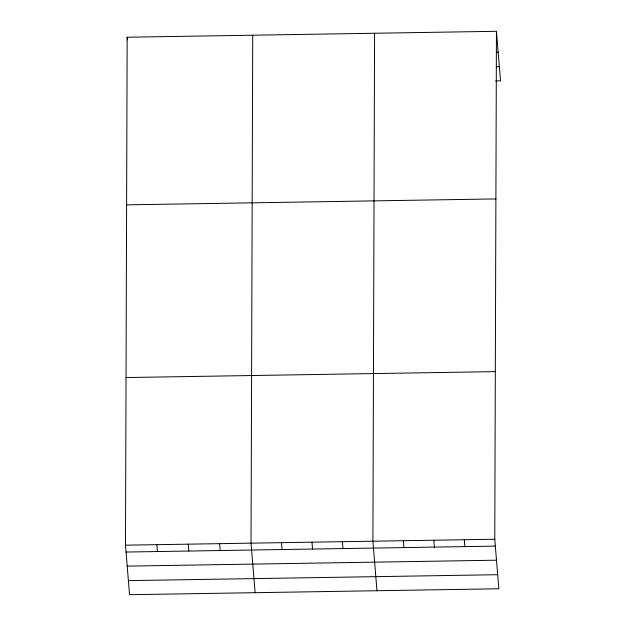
<?xml version="1.0" encoding="UTF-8"?>
<svg xmlns="http://www.w3.org/2000/svg" width="626" height="626" viewBox="0 0 626 626"><rect width="100%" height="100%" fill="white"/><g stroke="black" fill="none" stroke-linecap="round" stroke-linejoin="round"><path stroke-width="0.94" d="M496.449 31.3L494.767 539.244L498.836 588.776L129.551 594.7L125.482 545.176L127.164 37.224L496.449 31.3L500.518 80.824L495.761 80.903M252.724 35.212L251.034 543.157L255.111 592.681M374.583 33.256L372.9 541.2L376.969 590.733M496.269 52.279L498.171 52.248M496.512 66.794L499.368 66.755M126.609 204.851L495.894 198.919M126.037 377.548L495.322 371.625M125.482 545.176L494.767 539.244M126.045 552.046L495.33 546.122M127.203 566.123L496.488 560.2M128.393 580.623L497.678 574.699M464.296 539.737L464.86 546.608M433.834 540.222L434.397 547.101M403.363 540.715L403.934 547.586M342.43 541.693L343.001 548.564M311.967 542.179L312.53 549.057M281.504 542.672L282.068 549.542M219.648 543.665L220.211 550.536M188.254 544.166L188.825 551.044M127.164 37.224L127.375 39.806M156.868 544.667L157.431 551.545"/></g></svg>
